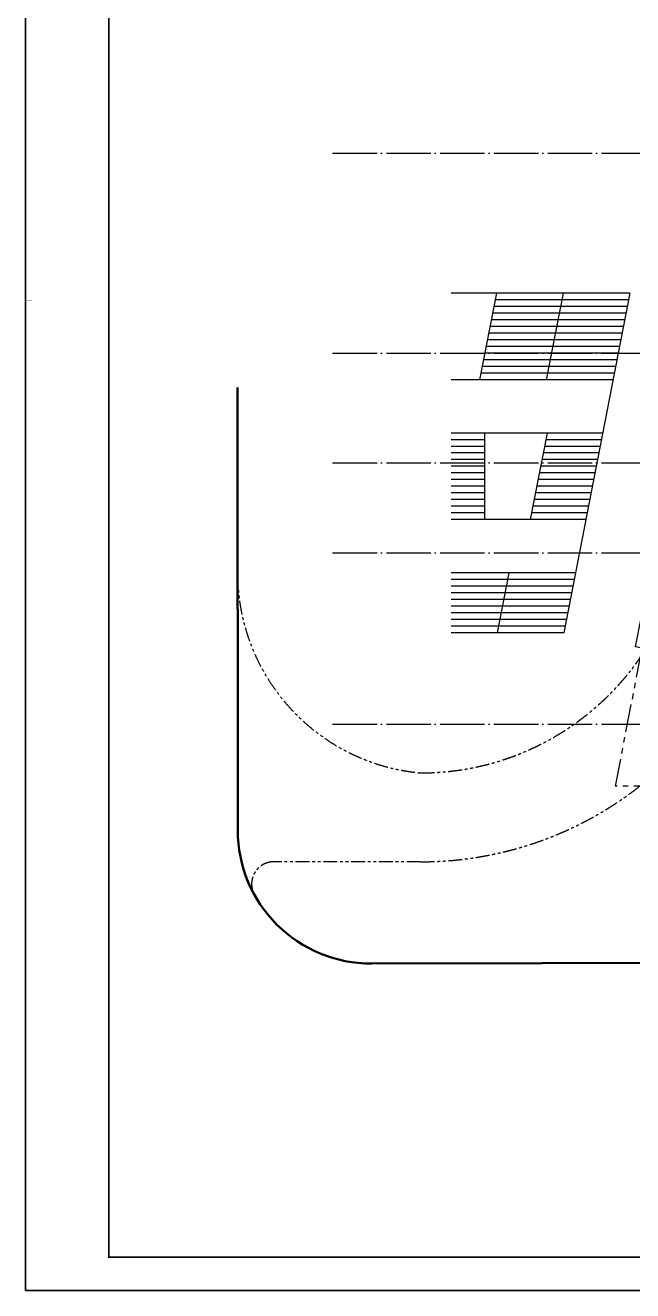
# Model space of a CAD drawing. Extents: x -288892 to 250096, y -100054 to 404668.
# Drawn here: x -38668 to -11333, y -25504 to 31450 of the extents above; entities that cross this region are included whole.
import ezdxf
from ezdxf.xclip import XClip

# ---------------------------------------------------------------- set-up
doc = ezdxf.new("R2010")
doc.units = 0
doc.header["$LTSCALE"] = 1000
doc.header["$MEASUREMENT"] = 0
doc.linetypes.add('104-14# 核心筒$0$DOTE', pattern=[2.42, 2, -0.2, 0.02, -0.2])
doc.linetypes.add('X-104 14#平面$0$PHANTOM2', pattern=[1.25, 0.625, -0.125, 0.125, -0.125, 0.125, -0.125])
doc.layers.get('0').update_dxf_attribs({"linetype": 'CONTINUOUS'})
for name, color, linetype in [('104-14# 核心筒$0$A_AXIS-轴线', 36, '104-14# 核心筒$0$DOTE'), ('X-104 14#平面$0$A-E_楼梯', 171, 'CONTINUOUS'), ('X-104 14#平面$0$A-O_屋面', 201, 'CONTINUOUS'), ('X-104 14#平面$0$A-SUR_吊顶', 40, 'CONTINUOUS')]:
    doc.layers.add(name, color=color, linetype=linetype)
doc.layers.add('X-104 14#平面$0$road', color=142, linetype='CONTINUOUS', lineweight=50)

# ---------------------------------------------------------------- blocks, each defined once
blk = doc.blocks.new('图框-A1+1-2')
for points, const_width in [([(0, 0), (1261, 0), (1261, 594), (0, 594)], 0.05), ([(1186, 584), (25, 584), (25, 10), (1186, 10)], 0.5)]:
    blk.add_lwpolyline(points, close=True, dxfattribs=dict(const_width=const_width))
at = {"const_width": 0.05}
blk.add_lwpolyline([(0, 297), (2, 297)], dxfattribs=at)
blk = doc.blocks.new('104-14# 核心筒')
at = {"layer": '104-14# 核心筒$0$A_AXIS-轴线'}
for p, q in [((-24839, 25700), (120260, 25700)), ((-24839, 16700), (120260, 16700)), ((-24839, 11750), (120260, 11750)), ((-24839, 7700), (120260, 7700)), ((-24839, 0), (68400, 0))]:
    blk.add_line(p, q, dxfattribs=at)
blk = doc.blocks.new('X-104 14#平面')
blk.add_lwpolyline([(-38664, 63600), (150486, 63600), (150486, -25500), (-38664, -25500)], close=True)
at = {"layer": 'X-104 14#平面$0$A-E_楼梯'}
for p, q in [((-11464, 19400), (-19500, 19400)), ((-17464, 19400), (-18222, 15500)), ((-14464, 19400), (-15222, 15500)), ((-11464, 19400), (-14438, 4100)), ((-11580, 18800), (-17580, 18800)), ((-11522, 19100), (-17522, 19100)), ((-11639, 18500), (-17639, 18500)), ((-11755, 17900), (-17755, 17900)), ((-11697, 18200), (-17697, 18200)), ((-11872, 17300), (-17872, 17300)), ((-11814, 17600), (-17814, 17600)), ((-11988, 16700), (-17988, 16700)), ((-11930, 17000), (-17930, 17000)), ((-12105, 16100), (-18105, 16100)), ((-12047, 16400), (-18047, 16400)), ((-12222, 15500), (-19500, 15500)), ((-12163, 15800), (-18163, 15800)), ((-12688, 13100), (-19500, 13100)), ((-18000, 13100), (-18000, 9200)), ((-15188, 13100), (-15946, 9200)), ((-18000, 12800), (-19500, 12800)), ((-12747, 12800), (-15247, 12800)), ((-18000, 12500), (-19500, 12500)), ((-18000, 12200), (-19500, 12200)), ((-12863, 12200), (-15363, 12200)), ((-12805, 12500), (-15305, 12500)), ((-18000, 11900), (-19500, 11900)), ((-18000, 11600), (-19500, 11600)), ((-12980, 11600), (-15480, 11600)), ((-12922, 11900), (-15422, 11900)), ((-18000, 11300), (-19500, 11300)), ((-18000, 11000), (-19500, 11000)), ((-13096, 11000), (-15596, 11000)), ((-13038, 11300), (-15538, 11300)), ((-18000, 10700), (-19500, 10700)), ((-18000, 10400), (-19500, 10400)), ((-13213, 10400), (-15713, 10400)), ((-13155, 10700), (-15655, 10700)), ((-18000, 10100), (-19500, 10100)), ((-18000, 9800), (-19500, 9800)), ((-13330, 9800), (-15830, 9800)), ((-13271, 10100), (-15771, 10100)), ((-18000, 9500), (-19500, 9500)), ((-13446, 9200), (-19500, 9200)), ((-13388, 9500), (-15888, 9500)), ((-13913, 6800), (-19500, 6800)), ((-13971, 6500), (-19500, 6500)), ((-16913, 6800), (-17438, 4100)), ((-14029, 6200), (-19500, 6200)), ((-14088, 5900), (-19500, 5900)), ((-14146, 5600), (-19500, 5600)), ((-14204, 5300), (-19500, 5300)), ((-14263, 5000), (-19500, 5000)), ((-14321, 4700), (-19500, 4700)), ((-14379, 4400), (-19500, 4400)), ((-14438, 4100), (-19500, 4100))]:
    blk.add_line(p, q, dxfattribs=at)
at = {"layer": 'X-104 14#平面$0$A-O_屋面', "linetype": 'X-104 14#平面$0$PHANTOM2', "ltscale": 2}
blk.add_lwpolyline([(116300, 1125), (112466, -2800), (-12112, -2800), (-10904, 3413), (-11203, 3471), (-4857, 36100), (58809, 36100), (74838, 49550), (86050, 49550), (86050, 51700), (92100, 51702), (92100, 55283), (94609, 59228), (95621, 58584), (95782, 58837), (99792, 56287), (107068, 54162), (111100, 54162), (111100, 52680), (116300, 52680)], close=True, dxfattribs=at)
at = {"layer": 'X-104 14#平面$0$A-SUR_吊顶', "linetype": 'X-104 14#平面$0$PHANTOM2'}
blk.add_line((-20878, -6199), (-27484, -6199), dxfattribs=at)
for centre, radius, start, end in [((-20878, 9801), 12000, 270, 348), ((-20054, 6827), 9064, 180.2091, 264.7852), ((-20878, 9801), 16000, 270, 348), ((-27484, -7199), 1000, 90, 208.9295)]:
    blk.add_arc(centre, radius, start, end, dxfattribs=at)
at = {"layer": 'X-104 14#平面$0$road'}
blk.add_line((-29108, -4786), (-29124, 15144), dxfattribs=at)
at = {"layer": 'X-104 14#平面$0$road', "flags": 128}
blk.add_lwpolyline([(46214, -10635), (-23096, -10783)], dxfattribs=at)
at = {"layer": 'X-104 14#平面$0$road'}
blk.add_arc((-23108, -4781), 6000, 180.0449, 270.1236, dxfattribs=at)
ref = blk.add_blockref('104-14# 核心筒', (0, 0))
XClip(ref).set_block_clipping_path([(-38664.3623821461, -25500), (139216.5485069363, 330900)])
at = {"xscale": 150, "yscale": 150, "zscale": 150}
blk.add_blockref('图框-A1+1-2', (-38664, -25500), dxfattribs=at)

msp = doc.modelspace()

# ---------------------------------------------------------------- block references
msp.add_blockref('X-104 14#平面', (0, 0))

doc.saveas('drawing.dxf')
